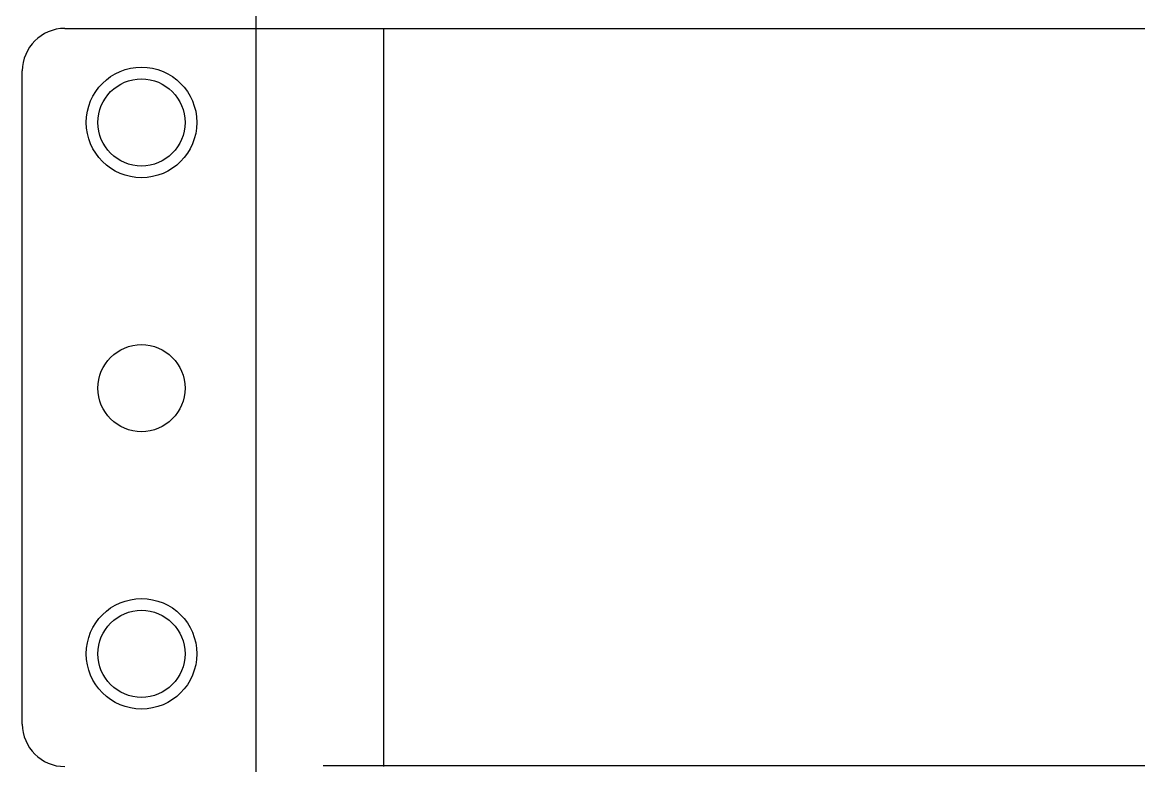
# Model space of a CAD drawing. Header units: millimetres. Extents: x 11355 to 11505, y 8083 to 8171.
# Drawn here: x 11358.307 to 11360.932, y 8105.05 to 8106.799 of the extents above; entities that cross this region are included whole.
import ezdxf

# ---------------------------------------------------------------- set-up
doc = ezdxf.new("R2010")
doc.units = ezdxf.units.MM
for name, color, linetype in [('Elem. Eléctricos - Termomagneticas', 7, 'Continuous'), ('Ordenador de Cables 1U', 7, 'Continuous'), ('Rack - Base 15U', 7, 'Continuous'), ('SW Siemens Scalance XR324', 7, 'Continuous')]:
    doc.layers.add(name, color=color, linetype=linetype)

# ---------------------------------------------------------------- blocks, each defined once
blk = doc.blocks.new('Rack 15U - Gabitel')
blk.add_line((2367.898, 1374.212), (2367.898, 1400.827))
for centre in [(2367.628, 1395.082), (2367.628, 1394.457), (2367.628, 1393.832)]:
    blk.add_circle(centre, 0.1025)
blk = doc.blocks.new('SW Siemens Scalance XR324')
at = {"layer": 'SW Siemens Scalance XR324'}
blk.add_line((32832.2013, -3475.9849), (32835.364, -3475.9849), dxfattribs=at)
blk = doc.blocks.new('Ordenador de Cables 1U')
at = {"layer": 'Ordenador de Cables 1U'}
for p, q in [((-5.0234, 0), (-4.2738, 0)), ((-4.2738, 0), (12.9333, 0)), ((-4.2738, 0), (-4.2738, -1.7363)), ((-5.1234, -1.6363), (-5.1234, -0.1))]:
    blk.add_line(p, q, dxfattribs=at)
for centre in [(-4.8431, -0.2211), (-4.8431, -1.4711)]:
    blk.add_circle(centre, 0.13, dxfattribs=at)
for centre, start, end in [((-5.0234, -0.1), 90, 180), ((-5.0234, -1.6363), 180, 270)]:
    blk.add_arc(centre, 0.1, start, end, dxfattribs=at)

msp = doc.modelspace()

# ---------------------------------------------------------------- block references
msp.add_blockref('SW Siemens Scalance XR324', (-21473.1871, 11581.0352))
at = {"layer": 'Elem. Eléctricos - Termomagneticas', "color": 7}
msp.add_blockref('Ordenador de Cables 1U', (11363.4302, 8106.7845), dxfattribs=at)
at = {"layer": 'Rack - Base 15U'}
msp.add_blockref('Rack 15U - Gabitel', (8990.959, 6711.4813), dxfattribs=at)

doc.saveas('drawing.dxf')
